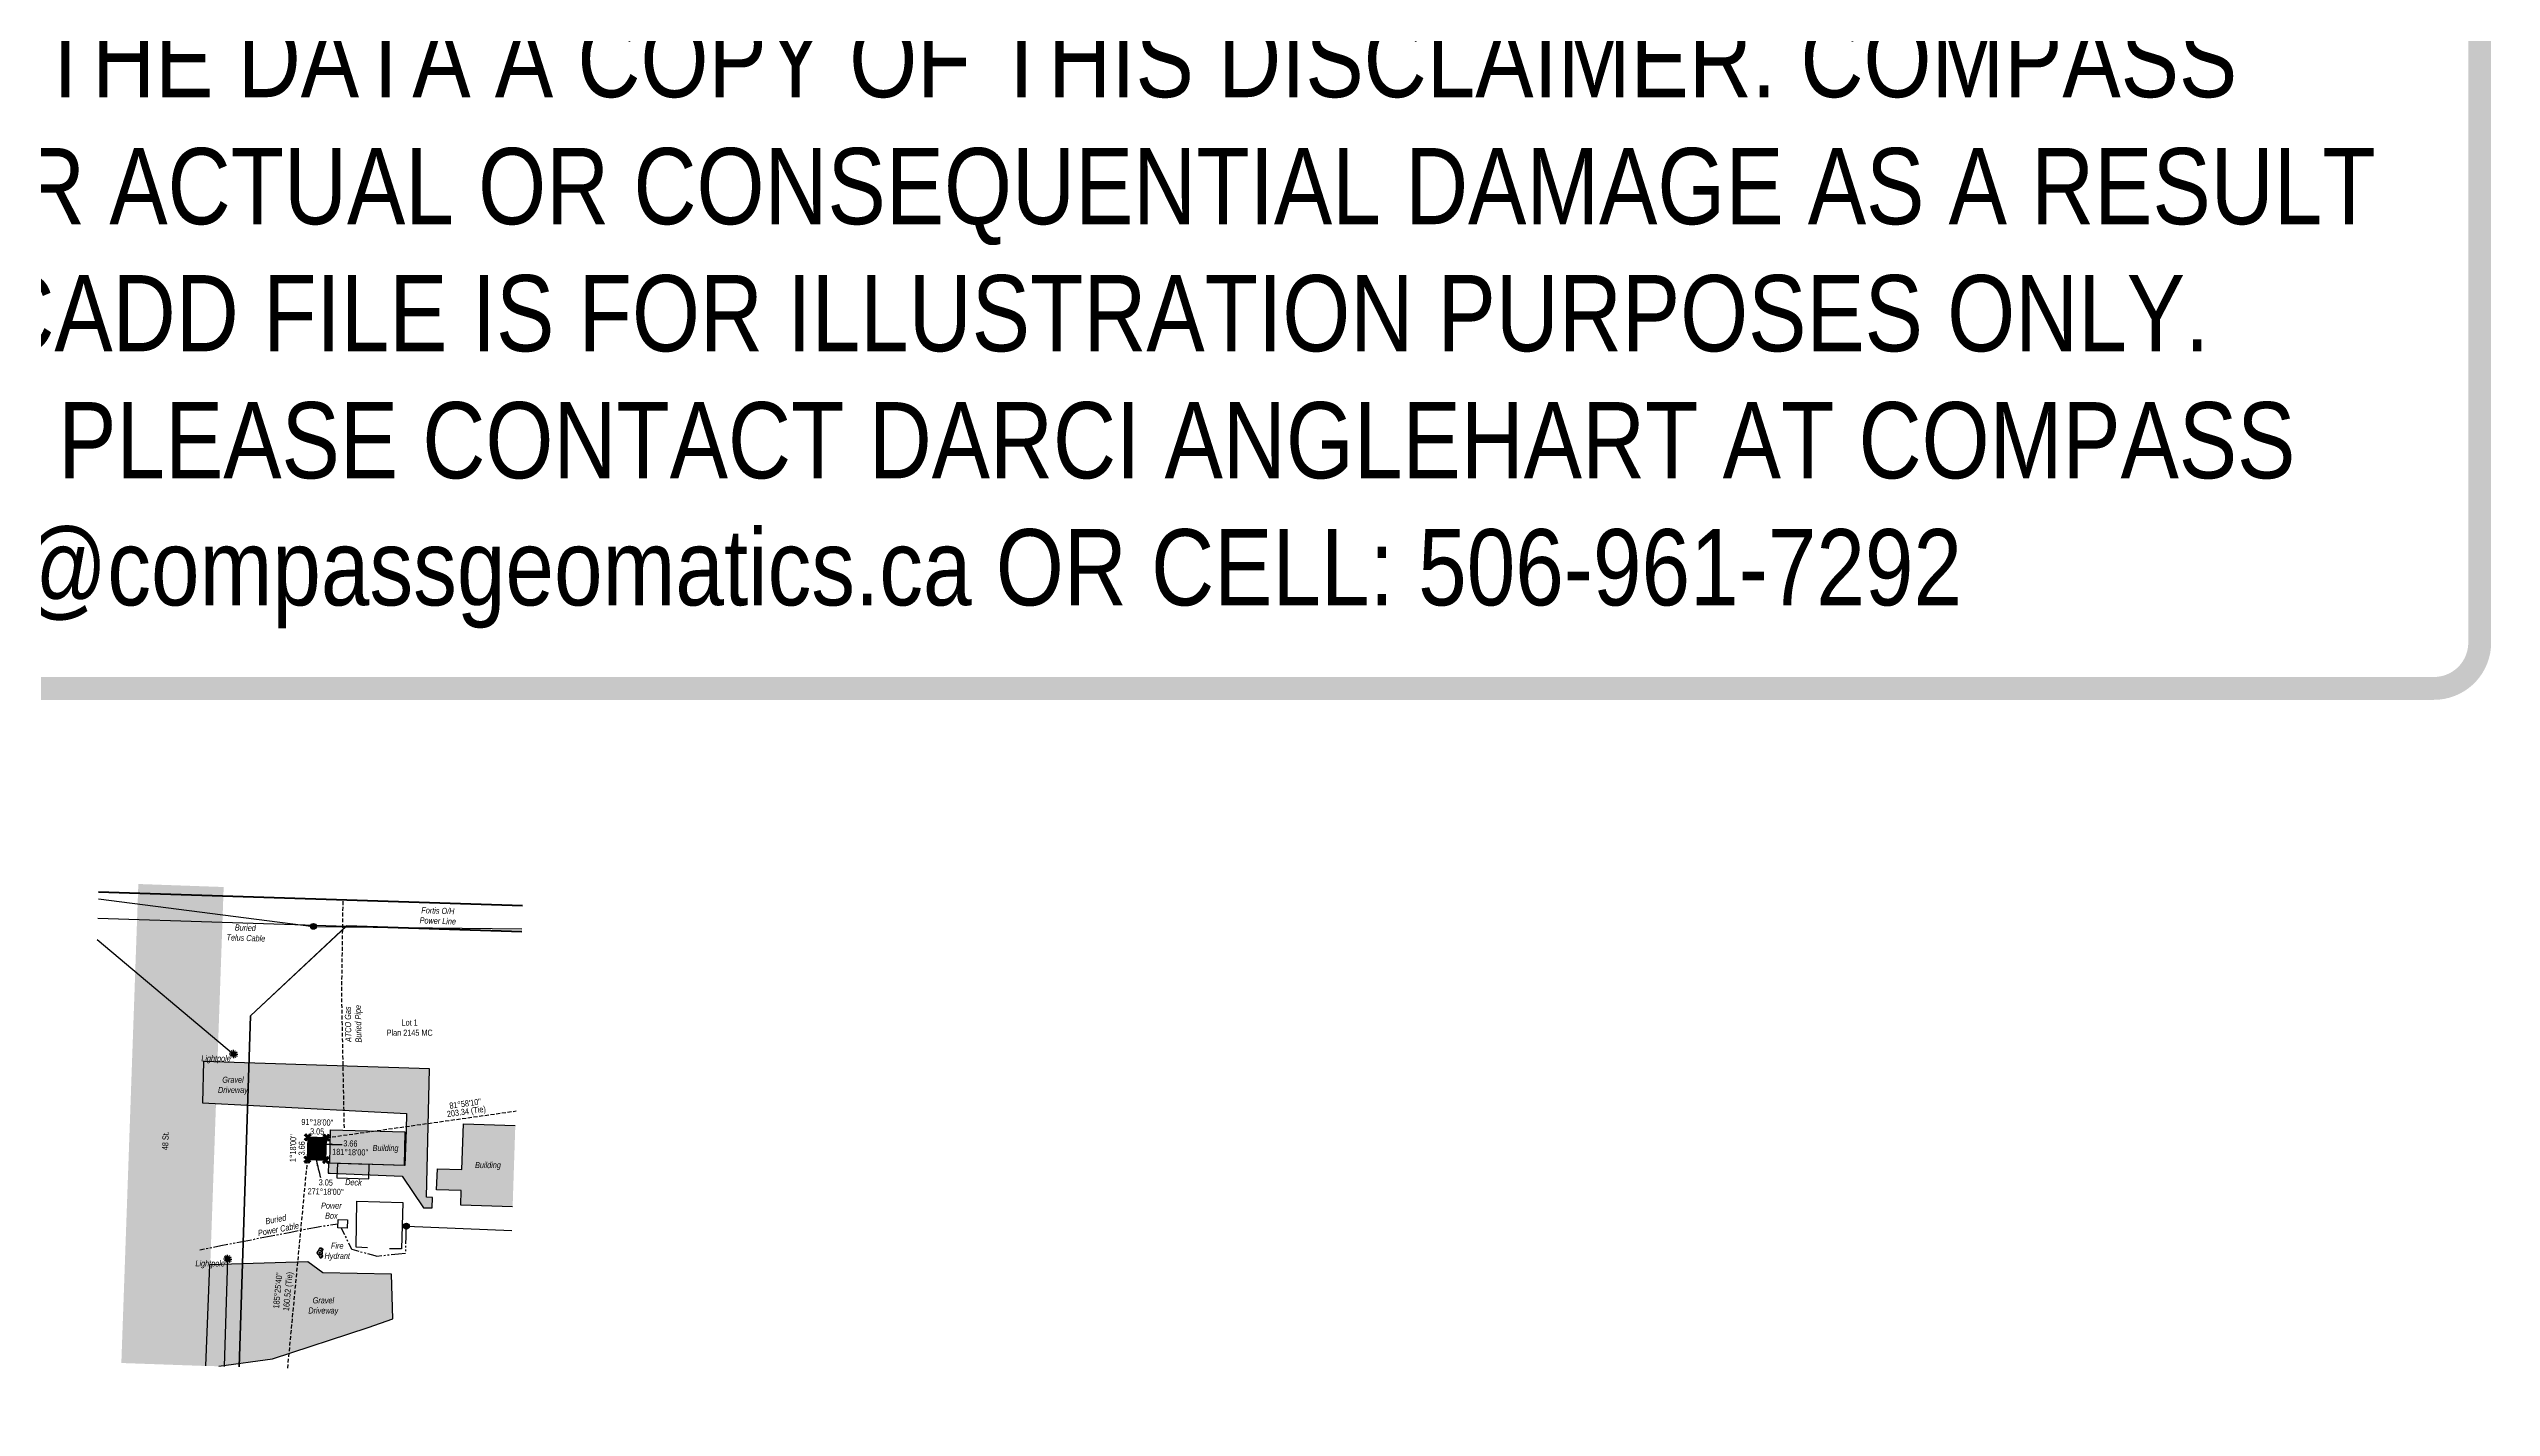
# Model space of a CAD drawing. Extents: x 337424 to 345320, y 5869779 to 5874235.
# Drawn here: x 341316 to 345320, y 5869779 to 5872007 of the extents above; entities that cross this region are included whole.
import ezdxf
from ezdxf.enums import TextEntityAlignment as Align

# ---------------------------------------------------------------- set-up
doc = ezdxf.new("R2010")
doc.units = 0
doc.header["$LTSCALE"] = 5
for name, pattern in [('foc-TIELINE', [1.875, 1.25, -0.625]), ('POWERLINE5', [7.8, 2.4, -0.6, 0.6, -0.6, 0.6, -0.6, 2.4]), ('UG_PIPE', [1.875, 1.25, -0.625])]:
    doc.linetypes.add(name, pattern=pattern)
for name, color, linetype in [('15', 37, 'Continuous'), ('30', 20, 'Continuous'), ('AS-FENCE', 48, 'foc-FENCE'), ('AS-PIPE-UG', 44, 'UG_PIPE'), ('AS-PIPE-UG-T', 44, 'Continuous'), ('AS-POWER', 104, 'foc-POWER'), ('AS-POWER-EXISTING', 72, 'POWERLINE5'), ('AS-POWER-EXISTING-PP', 72, 'Continuous'), ('AS-POWER-EXISTING-T', 72, 'Continuous'), ('AS-POWER-T', 104, 'Continuous'), ('AS-ROADS', 254, 'Continuous'), ('AS-SYMBOL', 7, 'Continuous'), ('AS-TELEPHONE', 224, 'foc-TEL'), ('AS-TELEPHONE-T', 224, 'Continuous'), ('L-BD', 7, 'Continuous'), ('L-MON', 1, 'Continuous'), ('L-ROAD-T', 7, 'Continuous'), ('L-TIE', 7, 'foc-TIELINE'), ('L-TITLEDB', 4, 'Continuous'), ('L-TITLEDB-T', 4, 'Continuous'), ('P-PROPOSED', 10, 'Continuous'), ('P-PROPOSED-H', 21, 'Continuous')]:
    doc.layers.add(name, color=color, linetype=linetype)
doc.layers.add('AS-STRUCTURE', color=7, linetype='Continuous', lineweight=30, true_color=0x595959)
doc.layers.add('AS-STRUCTURE-H', color=7, linetype='Continuous', true_color=0xa8a8a8)
doc.layers.add('AS-STRUCTURE-T', color=7, linetype='Continuous', true_color=0x454545)
doc.layers.add('DISCLAIMER', color=7, linetype='Continuous', plot=False)
doc.layers.add('T-TEXT', color=48, linetype='Continuous', lineweight=18)
doc.styles.add('80', font='ARIALN.TTF', dxfattribs={"height": 10})
doc.styles.add('80CG', font='ARIALN.TTF', dxfattribs={"height": 10})
doc.styles.add('80L', font='ARIALN.TTF', dxfattribs={"height": 10})
doc.styles.add('foc-LtypeFont', font='ARIALN.TTF', dxfattribs={"height": 7.35})
doc.linetypes.add('foc-FENCE', pattern='A,10,-1,["X",foc-LtypeFont,S=0.2,R=0,X=-0.625,Y=-0.75],-1.24', length=12.24)
doc.linetypes.add('foc-POWER', pattern='A,6,-1,["P",foc-LtypeFont,S=0.2,R=0,X=-0.625,Y=-0.75],-1.24,4', length=12.24)
doc.linetypes.add('foc-TEL', pattern='A,2,-1,["T",foc-LtypeFont,S=0.2,R=0,X=-0.425,Y=-0.75],-1.24,8', length=12.24)
doc.dimstyles.new('Compass 5 000', dxfattribs={"dimscale": 5, "dimtxt": 9, "dimasz": 2, "dimexe": 0.2, "dimexo": 0.0625, "dimgap": 0.5, "dimtad": 0, "dimtih": 1, "dimtoh": 1, "dimzin": 0, "dimdsep": 46, "dimtxsty": '80CG', "dimcen": 0.1, "dimse1": 1, "dimse2": 1, "dimclrd": 256, "dimclrt": 256, "dimaunit": 1, "dimadec": 4, "dimazin": 0, "dimtfac": 0.06, "dimtofl": 0, "dimtmove": 0, "dimatfit": 1, "dimfxl": 0.2, "dimtolj": 1, "dimtzin": 0, "dimlwd": -1, "dimarcsym": 0})

# ---------------------------------------------------------------- blocks, each defined once
blk = doc.blocks.new('POWERPOLE')
h = blk.add_hatch(color=255)
edge = h.paths.add_edge_path()
edge.add_arc((0, 0), 0.96, 0, 360)
at = {"linetype": 'Continuous'}
for p, q in [((0.68, -0.68), (-0.68, 0.68)), ((-0.68, -0.68), (0.68, 0.68))]:
    blk.add_line(p, q, dxfattribs=at)
blk.add_circle((0, 0), 0.96, dxfattribs=at)
blk = doc.blocks.new('lightpole')
h = blk.add_hatch(color=255)
h.dxf.hatch_style = 1
h.paths.add_polyline_path([(-0.78, 0, 1), (0.78, 0, 1)])
h.paths.add_polyline_path([(0.68, 0, -1), (-0.68, 0, -1)], flags=16)
h = blk.add_hatch(color=13)
h.dxf.hatch_style = 1
edge = h.paths.add_edge_path()
edge.add_arc((0, 0), 0.682, 0, 360)
at = {"color": 13}
for p, q in [((-0.86, 0), (-1.38, 0)), ((-0.75, 0.43), (-1.19, 0.69)), ((-0.43, 0.75), (-0.69, 1.19)), ((0, 0.86), (0, 1.38)), ((0.43, 0.75), (0.69, 1.19)), ((0.75, 0.43), (1.19, 0.69)), ((0.86, 0), (1.38, 0)), ((-0.75, -0.43), (-1.19, -0.69)), ((-0.43, -0.75), (-0.69, -1.19)), ((0, -0.86), (0, -1.38)), ((0.43, -0.75), (0.69, -1.19)), ((0.75, -0.43), (1.19, -0.69))]:
    blk.add_line(p, q, dxfattribs=at)
blk.add_circle((0, 0), 0.682, dxfattribs=at)
blk = doc.blocks.new('Hydrant')
for points in [[(-2.9, 4.6), (0.4, 10.5), (0.6, 10.7), (0.8, 10.8), (1, 10.9), (1.3, 11), (1.6, 11), (1.9, 11), (2.3, 11), (2.6, 10.9), (2.9, 10.9), (3.3, 10.7), (3.6, 10.6), (4, 10.4), (4.4, 10.2), (4.8, 9.9), (5.2, 9.7), (5.5, 9.4), (5.8, 9.1), (6.1, 8.7), (6.3, 8.4), (6.4, 8.1), (6.5, 7.8), (6.6, 7.6), (6.6, 7.3), (6.5, 7), (4.4, 3.3)], [(-0.5, 8.9), (-0.3, 9.1), (-0.2, 9.2), (0, 9.3), (0.1, 9.3), (0.2, 9.4), (0.4, 9.4), (0.5, 9.4), (0.7, 9.5), (0.8, 9.5), (1, 9.5), (1.1, 9.4), (1.3, 9.4), (1.5, 9.4), (1.6, 9.4), (1.8, 9.3), (2, 9.3), (2.1, 9.2), (2.3, 9.2), (2.5, 9.1), (2.7, 9), (2.9, 8.9), (3.1, 8.9), (3.2, 8.7), (3.4, 8.6), (3.6, 8.5), (3.8, 8.4), (4, 8.3), (4.2, 8.1), (4.4, 8), (4.6, 7.8), (4.7, 7.7), (4.9, 7.5), (5, 7.4), (5.1, 7.2), (5.3, 7), (5.4, 6.9), (5.4, 6.7), (5.5, 6.6), (5.6, 6.4), (5.6, 6.3), (5.7, 6.2), (5.7, 6), (5.7, 5.9), (5.7, 5.7), (5.6, 5.5), (5.6, 5.4)], [(5.6, 5.5), (5.7, 5.8), (5.7, 5.9), (5.8, 6.1), (5.7, 6.3), (5.7, 6.4), (5.7, 6.5), (5.6, 6.7), (5.5, 6.8), (5.5, 7), (5.4, 7.1), (5.2, 7.3), (5.1, 7.4), (5, 7.6), (4.8, 7.8), (4.7, 7.9), (4.5, 8.1), (4.3, 8.2), (4.1, 8.4), (4, 8.5), (3.8, 8.6), (3.6, 8.7), (3.4, 8.9), (3.2, 9), (3, 9.1), (2.8, 9.1), (2.6, 9.2), (2.4, 9.3), (2.2, 9.3), (2.1, 9.4), (1.9, 9.4), (1.7, 9.5), (1.6, 9.5), (1.4, 9.5), (1.3, 9.6), (1.1, 9.6), (0.9, 9.6), (0.8, 9.6), (0.6, 9.6), (0.5, 9.5), (0.3, 9.5), (0.2, 9.5), (0.1, 9.4), (-0.1, 9.4), (-0.2, 9.2), (-0.3, 9.1), (-0.4, 9)], [(-2.9, -4.6), (0.4, -10.5), (0.6, -10.7), (0.8, -10.8), (1, -10.9), (1.3, -11), (1.6, -11), (1.9, -11), (2.3, -11), (2.6, -10.9), (2.9, -10.9), (3.3, -10.7), (3.6, -10.6), (4, -10.4), (4.4, -10.2), (4.8, -9.9), (5.2, -9.7), (5.5, -9.4), (5.8, -9.1), (6.1, -8.7), (6.3, -8.4), (6.4, -8.1), (6.5, -7.8), (6.6, -7.6), (6.6, -7.3), (6.5, -7), (4.4, -3.3)], [(-0.5, -8.9), (-0.3, -9.1), (-0.2, -9.2), (0, -9.3), (0.1, -9.3), (0.2, -9.4), (0.4, -9.4), (0.5, -9.4), (0.7, -9.5), (0.8, -9.5), (1, -9.5), (1.1, -9.4), (1.3, -9.4), (1.5, -9.4), (1.6, -9.4), (1.8, -9.3), (2, -9.3), (2.1, -9.2), (2.3, -9.2), (2.5, -9.1), (2.7, -9), (2.9, -8.9), (3.1, -8.9), (3.2, -8.7), (3.4, -8.6), (3.6, -8.5), (3.8, -8.4), (4, -8.3), (4.2, -8.1), (4.4, -8), (4.6, -7.8), (4.7, -7.7), (4.9, -7.5), (5, -7.4), (5.1, -7.2), (5.3, -7), (5.4, -6.9), (5.4, -6.7), (5.5, -6.6), (5.6, -6.4), (5.6, -6.3), (5.7, -6.2), (5.7, -6), (5.7, -5.9), (5.7, -5.7), (5.6, -5.5), (5.6, -5.4)], [(5.6, -5.5), (5.7, -5.8), (5.7, -5.9), (5.8, -6.1), (5.7, -6.3), (5.7, -6.4), (5.7, -6.5), (5.6, -6.7), (5.5, -6.8), (5.5, -7), (5.4, -7.1), (5.2, -7.3), (5.1, -7.4), (5, -7.6), (4.8, -7.8), (4.7, -7.9), (4.5, -8.1), (4.3, -8.2), (4.1, -8.4), (4, -8.5), (3.8, -8.6), (3.6, -8.7), (3.4, -8.9), (3.2, -9), (3, -9.1), (2.8, -9.1), (2.6, -9.2), (2.4, -9.3), (2.2, -9.3), (2.1, -9.4), (1.9, -9.4), (1.7, -9.5), (1.6, -9.5), (1.4, -9.5), (1.3, -9.6), (1.1, -9.6), (0.9, -9.6), (0.8, -9.6), (0.6, -9.6), (0.5, -9.5), (0.3, -9.5), (0.2, -9.5), (0.1, -9.4), (-0.1, -9.4), (-0.2, -9.2), (-0.3, -9.1), (-0.4, -9)]]:
    blk.add_lwpolyline(points)
for points in [[(-0.2, -1.2), (-0.2, -1.1, -0.174095), (-0.9, -0.7), (-1, -0.7, -0.150437), (-1.2, 0), (-1, -0.2), (-0.9, 0, 0.150437), (-0.8, -0.5), (-0.8, -0.6, 0.168265), (-0.2, -1), (-0.2, -0.9), (0, -1)], [(-0.1, -0.6), (-0.6, -0.1, -0.414213), (-0.6, 0.1), (-0.1, 0.6, -0.414214), (0.1, 0.6), (0.6, 0.1, -0.414213), (0.6, -0.1), (0.1, -0.6, -0.414214)]]:
    blk.add_lwpolyline(points, format="xyb", close=True)
blk.add_lwpolyline([(4.7, -2.9), (4.7, -3, 0.286746), (4.7, 3), (4.7, 2.9)], format="xyb")
for radius in [5.5, 4.7, 1.3, 0.8]:
    blk.add_circle((0, 0), radius)
blk = doc.blocks.new('TEMP')
h = blk.add_hatch(color=255)
h.dxf.hatch_style = 1
h.paths.add_polyline_path([(0, 0.25), (-0.67, 1.15), (-0.67, 0.67), (-1.15, 0.67), (-0.25, 0), (-1.15, -0.67), (-0.67, -0.67), (-0.67, -1.15), (0, -0.25), (0.67, -1.15), (0.67, -0.67), (1.15, -0.67), (0.25, 0), (1.15, 0.67), (0.67, 0.67), (0.67, 1.15)])
h.paths.add_polyline_path([(0.57, 0.85), (0.57, 0.57), (0.85, 0.57), (0.08, 0), (0.85, -0.57), (0.57, -0.57), (0.57, -0.85), (0, -0.08), (-0.57, -0.85), (-0.57, -0.57), (-0.85, -0.57), (-0.08, 0), (-0.85, 0.57), (-0.57, 0.57), (-0.57, 0.85), (0, 0.08)], flags=16)
h = blk.add_hatch(color=1)
h.dxf.hatch_style = 1
h.paths.add_polyline_path([(0, 0.08), (-0.57, 0.85), (-0.57, 0.57), (-0.85, 0.57), (-0.08, 0), (-0.85, -0.57), (-0.57, -0.57), (-0.57, -0.85), (0, -0.08), (0.57, -0.85), (0.57, -0.57), (0.85, -0.57), (0.08, 0), (0.85, 0.57), (0.57, 0.57), (0.57, 0.85)])
at = {"color": 1}
for p, q in [((-0.08, 0), (0.08, 0)), ((0, 0.08), (0, -0.08))]:
    blk.add_line(p, q, dxfattribs=at)
at = {"color": 255, "flags": 128}
blk.add_lwpolyline([(-0.25, 0), (-1.15, 0.67), (-0.67, 0.67), (-0.67, 1.15), (0, 0.25), (0.67, 1.15), (0.67, 0.67), (1.15, 0.67), (0.25, 0), (1.15, -0.67), (0.67, -0.67), (0.67, -1.15), (0, -0.25), (-0.67, -1.15), (-0.67, -0.67), (-1.15, -0.67)], close=True, dxfattribs=at)
at = {"color": 1, "flags": 128}
blk.add_lwpolyline([(-0.08, 0), (-0.85, 0.57), (-0.57, 0.57), (-0.57, 0.85), (0, 0.08), (0.57, 0.85), (0.57, 0.57), (0.85, 0.57), (0.08, 0), (0.85, -0.57), (0.57, -0.57), (0.57, -0.85), (0, -0.08), (-0.57, -0.85), (-0.57, -0.57), (-0.85, -0.57)], close=True, dxfattribs=at)
blk = doc.blocks.new('Disclaimer_Legal')
at = {"layer": 'DISCLAIMER', "color": 254, "flags": 128}
blk.add_lwpolyline([(-3612.9, -1104.6, 37.5, 37.5, 0), (4096.1, -1104.6, 37.5, 37.5, 0.414214), (4171.1, -1029.6, 37.5, 37.5, 0), (4171.1, 2078.7, 37.5, 0, 0.414214), (4096.1, 2153.7, 0, 0, 0), (-3612.9, 2153.7, 0, 0, 0.414214), (-3687.9, 2078.7, 0, 0, 0), (-3687.9, -1029.6, 0, 37.5, 0.414214)], format="xyseb", close=True, dxfattribs=at)
at = {"layer": 'DISCLAIMER', "color": 254, "insert": (241.6, 533.9), "char_height": 125, "width": 7717.568, "attachment_point": 5, "style": '80'}
blk.add_mtext('NOTICE TO THE CORPORATION, PERSON &/OR PERSONS REGARDING THIS COMPUTER AIDED DESIGN AND DRAFTING (CADD) FILES. ACCEPTANCE OF THE CADD DATA IS BASED ON THE FOLLOWING DISCLAIMER WHICH COVERS ALL CADD DATA RECIEVED FROM COMPASS GEOMATICS LTD.\\P{\\fArial Narrow|b1|i0|c0|p34;DISCLAIMER}\\PCOMPASS GEOMATICS LTD. MAKES NO REPRESENTATION OR WARRANTIES, EXPRESS OR IMPLIED, WITH RESPECT TO THE REUSE OF THE DATA PROVIDED HEREWITH, REGARDLESS OF ITS FORMAT OR THE MEANS OF ITS TRANSMISSION. THERE IS NO GUARANTEE OR REPRESENTATION TO THE USER AS TO THE ACCURACY, CURRENCY, SUITABILITY OR RELIABILITY OF THIS DATA FOR ANY PURPOSE. THE USER ACCEPTS THE DATA "AS IS", AND ASSUMES ALL RISKS ASSOCIATED WITH ITS USE. BY ACCEPTANCE OF THIS DATA, THE USER AGREES NOT TO TRANSMIT THIS DATA OR PROVIDE ACCESS OR ANY PART OF IT TO ANOTHER PARTY UNLESS THE USER SHALL INCLUDE WITH THE DATA A COPY OF THIS DISCLAIMER. COMPASS GEOMATICS LTD. ASSUMES NO RESPONSIBILITY FOR ACTUAL OR CONSEQUENTIAL DAMAGE AS A RESULT OF ANY USER\'S RELIANCE ON THIS DATA. THIS CADD FILE IS FOR ILLUSTRATION PURPOSES ONLY.\\PIF YOU REQUIRE MORE ACCURATE INFORMATION, PLEASE CONTACT DARCI ANGLEHART AT COMPASS GEOMATICS LTD. VIA EMAIL: darci.anglehart@compassgeomatics.ca OR CELL: 506-961-7292', dxfattribs=at)

msp = doc.modelspace()

# ---------------------------------------------------------------- hatches: boundary and pattern name
at = {"layer": 'AS-ROADS'}
h = msp.add_hatch(color=256, dxfattribs=at)
h.dxf.hatch_style = 1
h.paths.add_polyline_path([(341568.542, 5870277.881), (341902.592, 5870260.501), (341902.092, 5870233.781), (341900.127, 5870175.466), (341776.982, 5870178.921), (341774.853, 5870178.968), (341774.171, 5870162.836), (341777.822, 5870162.681), (341895.792, 5870157.691), (341930.792, 5870105.861), (341944.879, 5870105.741), (341945.268, 5870123.035), (341935.452, 5870123.281), (341940.182, 5870333.971), (341569.872, 5870345.671)])
h = msp.add_hatch(color=256, dxfattribs=at)
h.dxf.hatch_style = 1
h.paths.add_polyline_path([(341839.812, 5869909.641), (341880.463, 5869923.795), (341878.162, 5869997.221), (341765.442, 5869999.311), (341740.812, 5870017.401), (341579.972, 5870012.291), (341573.467, 5869846.667), (341595.236, 5869845.952), (341683.322, 5869858.331)])
at = {"layer": 'AS-STRUCTURE-H'}
h = msp.add_hatch(color=256, dxfattribs=at)
h.dxf.hatch_style = 1
h.paths.add_polyline_path([(341776.982, 5870178.921), (341778.232, 5870234.011), (341899.942, 5870230.681), (341898.862, 5870175.501)])
h = msp.add_hatch(color=256, dxfattribs=at)
h.dxf.hatch_style = 1
h.paths.add_polyline_path([(342076.715, 5870107.293), (342081.101, 5870240.802), (341996.04, 5870243.596), (341993.582, 5870168.79), (341953.288, 5870170.114), (341952.148, 5870135.418), (341992.443, 5870134.095), (341991.654, 5870110.087)])
at = {"layer": 'P-PROPOSED-H'}
h = msp.add_hatch(color=256, dxfattribs=at)
h.dxf.hatch_style = 1
h.paths.add_polyline_path([(341740.031, 5870184.982), (341770.523, 5870184.29), (341771.354, 5870220.881), (341740.862, 5870221.573)])

# ---------------------------------------------------------------- linework, layer by layer
at = {"layer": '15', "color": 7, "linetype": 'Continuous'}
msp.add_line((341397.981, 5870623.699), (342092.941, 5870601.27), dxfattribs=at)
at = {"layer": '30', "color": 7, "linetype": 'Continuous'}
for p, q in [((341804.431, 5870568.114), (341647.222, 5870420.737)), ((342091.548, 5870558.865), (341804.431, 5870568.114)), ((341647.222, 5870420.737), (341628.694, 5869844.853))]:
    msp.add_line(p, q, dxfattribs=at)
at = {"layer": 'AS-FENCE', "flags": 128}
for points in [[(341838.602, 5870040.081), (341820.092, 5870041.311), (341821.052, 5870116.721), (341896.632, 5870114.841), (341894.392, 5870038.871)], [(341894.392, 5870038.871), (341875.112, 5870038.721)]]:
    msp.add_lwpolyline(points, dxfattribs=at)
at = {"layer": 'AS-PIPE-UG', "flags": 128}
msp.add_lwpolyline([(341800.842, 5870236.971), (341796.632, 5870456.611), (341798.842, 5870608.891)], dxfattribs=at)
at = {"layer": 'AS-POWER', "flags": 128}
for points in [[(341397.616, 5870612.57), (341750.09, 5870567.53), (342091.7, 5870563.494)], [(341395.421, 5870545.759), (341619.216, 5870358.173)], [(341902.502, 5870075.731), (342075.45, 5870068.757)], [(341604.241, 5869845.656), (341609.842, 5870021.921)]]:
    msp.add_lwpolyline(points, dxfattribs=at)
at = {"layer": 'AS-POWER-EXISTING', "flags": 128}
for points in [[(341790.277, 5870079.216), (341755.192, 5870073.831), (341563.932, 5870036.691)], [(341795.78, 5870072.799), (341812.492, 5870037.951), (341853.982, 5870026.841), (341901.292, 5870031.411), (341902.502, 5870075.731)]]:
    msp.add_lwpolyline(points, dxfattribs=at)
at = {"layer": 'AS-POWER-EXISTING-T', "flags": 128}
msp.add_lwpolyline([(341790.592, 5870086.661), (341806.172, 5870086.091), (341805.592, 5870072.471), (341790.012, 5870072.991)], close=True, dxfattribs=at)
at = {"layer": 'AS-ROADS', "const_width": 139.971, "flags": 128}
msp.add_lwpolyline([(341505.235, 5869848.908), (341533.1, 5870634.561)], dxfattribs=at)
at = {"layer": 'AS-ROADS', "flags": 128}
msp.add_lwpolyline([(341568.542, 5870277.881), (341902.592, 5870260.501), (341902.092, 5870233.781), (341900.127, 5870175.466), (341776.982, 5870178.921), (341774.853, 5870178.968), (341774.171, 5870162.836), (341777.822, 5870162.681), (341895.792, 5870157.691), (341930.792, 5870105.861), (341944.879, 5870105.741), (341945.268, 5870123.035), (341935.452, 5870123.281), (341940.182, 5870333.971), (341569.872, 5870345.671)], close=True, dxfattribs=at)
msp.add_lwpolyline([(341595.236, 5869845.952), (341683.322, 5869858.331), (341839.812, 5869909.641), (341880.463, 5869923.795), (341878.162, 5869997.221), (341765.442, 5869999.311), (341740.812, 5870017.401), (341579.972, 5870012.291), (341573.467, 5869846.667)], dxfattribs=at)
at = {"layer": 'AS-STRUCTURE', "flags": 128}
for points in [[(341776.982, 5870178.921), (341778.232, 5870234.011), (341899.942, 5870230.681), (341898.862, 5870175.501)], [(341788.642, 5870155.211), (341841.162, 5870153.581), (341841.402, 5870176.981), (341789.452, 5870178.621)]]:
    msp.add_lwpolyline(points, close=True, dxfattribs=at)
msp.add_lwpolyline([(342076.715, 5870107.293), (341991.654, 5870110.087), (341992.443, 5870134.095), (341952.148, 5870135.418), (341953.288, 5870170.114), (341993.582, 5870168.79), (341996.04, 5870243.596), (342081.101, 5870240.802)], dxfattribs=at)
at = {"layer": 'AS-TELEPHONE', "flags": 128}
msp.add_lwpolyline([(341396.676, 5870581.239), (341804.431, 5870568.114), (342091.637, 5870558.863)], dxfattribs=at)
at = {"layer": 'L-TIE', "flags": 128}
for points in [[(341771.354, 5870220.881), (342082.434, 5870264.766)], [(341740.031, 5870184.982), (341707.47, 5869842.266)]]:
    msp.add_lwpolyline(points, dxfattribs=at)
at = {"layer": 'L-TITLEDB', "flags": 128}
msp.add_lwpolyline([(342092.961, 5870601.888), (341397.999, 5870624.24)], dxfattribs=at)
at = {"layer": 'L-TITLEDB'}
for points in [[(342092.952, 5870601.596), (341805.605, 5870610.789)], [(341628.6, 5869844.856), (341647.088, 5870420.839), (341804.243, 5870568.219), (342091.552, 5870558.997)], [(342091.553, 5870559.028), (341804.243, 5870568.219)]]:
    msp.add_lwpolyline(points, dxfattribs=at)
at = {"layer": 'P-PROPOSED'}
msp.add_lwpolyline([(341740.031, 5870184.982), (341770.523, 5870184.29), (341771.354, 5870220.881), (341740.862, 5870221.573)], close=True, dxfattribs=at)

# ---------------------------------------------------------------- block references
at = {"layer": 'AS-POWER-EXISTING', "xscale": 4.998982049999996, "yscale": 4.998982049999996, "zscale": 4.998982049999996}
msp.add_blockref('POWERPOLE', (341902.502, 5870075.731), dxfattribs=at)
at = {"layer": 'AS-POWER-EXISTING-PP', "xscale": 4.998982049999996, "yscale": 4.998982049999996, "zscale": 4.998982049999996}
msp.add_blockref('POWERPOLE', (341750.09, 5870567.53), dxfattribs=at)
at = {"layer": 'AS-SYMBOL'}
for name, p, xscale, yscale, zscale in [('lightpole', (341619.216, 5870358.173), 4.998982049999996, 4.998982049999996, 4.998982049999996), ('lightpole', (341609.562, 5870021.911), 4.998982049999996, 4.998982049999996, 4.998982049999996), ('Hydrant', (341760.562, 5870032.141), 0.7498473074999995, 0.7498473074999995, 0.7498473074999995)]:
    msp.add_blockref(name, p, dxfattribs=dict(at, xscale=xscale, yscale=yscale, zscale=zscale))
at = {"layer": 'DISCLAIMER'}
msp.add_blockref('Disclaimer_Legal', (341130.132, 5872062.457), dxfattribs=at)
at = {"layer": 'L-MON', "xscale": 4.998982049999998, "yscale": 4.998982049999998, "zscale": 4.998982049999998}
for p in [(341740.862, 5870221.573), (341771.354, 5870220.881), (341740.031, 5870184.982), (341770.523, 5870184.29)]:
    msp.add_blockref('TEMP', p, dxfattribs=at)

# ---------------------------------------------------------------- texts
at = {"layer": 'AS-PIPE-UG-T', "insert": (341802.514, 5870376.287), "char_height": 9.99796, "attachment_point": 1, "rotation": 91.098096, "style": '80L'}
msp.add_mtext_dynamic_manual_height_columns('\\pi1.5257;{\\fArial Narrow|b0|i1|c0|p34;ATCO Gas\\P\\pi0.30493;Buried Pipe}', width=59.03588, gutter_width=50, heights=[0], dxfattribs=at)
at = {"layer": 'AS-POWER-EXISTING-T', "insert": (341650.981, 5870084.741), "char_height": 9.99796, "attachment_point": 1, "rotation": 10.989268, "style": '80L'}
msp.add_mtext_dynamic_manual_height_columns('\\pi19.933;{\\fArial Narrow|b0|i1|c0|p34;Buried \\P\\pi4.1553;Power Cable}', width=73.03133, gutter_width=50, heights=[0], dxfattribs=at)
at = {"layer": 'AS-POWER-EXISTING-T', "insert": (341758.783, 5870114.581), "char_height": 9.99796, "attachment_point": 1, "style": '80L'}
msp.add_mtext_dynamic_manual_height_columns('\\pi3.8767;{\\fArial Narrow|b0|i1|c0|p34;Power\\P\\pi10.492;Box}', width=40.65252, gutter_width=50, heights=[0], dxfattribs=at)
at = {"layer": 'AS-POWER-T', "insert": (341924.658, 5870599.233), "char_height": 9.99796, "attachment_point": 1, "rotation": 358.08393, "style": '80L'}
msp.add_mtext_dynamic_manual_height_columns('\\pi2.5587;{\\fArial Narrow|b0|i1|c0|p34;Fortis O/H\\P\\pi0.33201;Power Line}', width=57.1191, gutter_width=50, heights=[0], dxfattribs=at)
at = {"layer": 'AS-STRUCTURE-T', "char_height": 9.99796, "attachment_point": 1, "style": '80L'}
for insert in [(341846.952, 5870209.001), (342014.857, 5870181.053)]:
    msp.add_mtext_dynamic_manual_height_columns('\\pi0.2144;{\\fArial Narrow|b0|i1|c0|p34;Building}', width=40.65252, gutter_width=50, heights=[0], dxfattribs=dict(at, insert=insert))
at = {"layer": 'AS-STRUCTURE-T', "insert": (341802.43, 5870153.155), "char_height": 9.99796, "attachment_point": 1, "rotation": 358.22235, "style": '80L'}
msp.add_mtext_dynamic_manual_height_columns('{\\fArial Narrow|b0|i1|c0|p34;Deck}', width=26.80532, gutter_width=50, heights=[0], dxfattribs=at)
at = {"layer": 'AS-TELEPHONE-T', "insert": (341607.018, 5870571.33), "char_height": 9.99796, "attachment_point": 1, "rotation": 358.08393, "style": '80L'}
msp.add_mtext_dynamic_manual_height_columns('\\pi14.545;{\\fArial Narrow|b0|i1|c0|p34;Buried \\P\\pi1.4264;Telus Cable}', width=62.25415, gutter_width=50, heights=[0], dxfattribs=at)
at = {"layer": 'L-BD', "style": '80L'}
for s, height, rotation, p in [('203.34 (Tie)', 9.99796, 8.03, (342000.951, 5870262.743)), ("81°58'10''", 9.998, 8.03, (341998.96, 5870276.85)), ("1°18'00''", 9.998, 88.7002, (341716.707, 5870203.816)), ('3.66', 9.998, 88.7002, (341730.951, 5870203.493)), ("91°18'00''", 9.998, 358.7002, (341756.675, 5870246.215)), ('3.05', 9.998, 358.7002, (341756.334, 5870231.222)), ('3.66', 9.998, 358.7002, (341810.797, 5870211.526)), ("181°18'00''", 9.99796, 358.7002, (341810.474, 5870197.283)), ("271°18'00''", 9.99796, 358.7002, (341770.089, 5870132.511)), ('3.05', 9.998, 358.7002, (341770.429, 5870147.504))]:
    msp.add_text(s, height=height, rotation=rotation, dxfattribs=at).set_placement(p, align=Align.MIDDLE)
at = {"layer": 'L-BD', "insert": (341686.614, 5869970.771), "char_height": 9.99796, "width": 61.75414, "attachment_point": 2, "rotation": 84.572642, "style": '80L'}
msp.add_mtext("185°25'40'' 160.52 (Tie)", dxfattribs=at)
at = {"layer": 'L-ROAD-T', "insert": (341502.008, 5870200.554), "char_height": 9.998, "attachment_point": 1, "rotation": 88.162104, "style": '80L'}
msp.add_mtext_dynamic_manual_height_columns('48 St.', width=37.97176, gutter_width=50, heights=[0], dxfattribs=at)
at = {"layer": 'L-TITLEDB-T', "insert": (341869.735, 5870414.824), "char_height": 9.99796, "attachment_point": 1, "style": '80L'}
msp.add_mtext_dynamic_manual_height_columns('\\pi24.841;Lot 1\\P\\pi0.49722;Plan 2145 MC', width=72.22142, gutter_width=50, heights=[0], dxfattribs=at)
at = {"layer": 'T-TEXT', "char_height": 9.99796, "attachment_point": 1, "style": '80L'}
for s, width, insert in [('\\pi-2.5852;{\\fArial Narrow|b0|i1|c0|p34;Lightpole}', 40.65252, (341568.941, 5870356.041)), ('\\pi26.357;{\\fArial Narrow|b0|i1|c0|p34;Gravel\\P\\pi19.299;Driveway}', 85.82495, (341574.401, 5870320.983)), ('\\pi-2.5852;{\\fArial Narrow|b0|i1|c0|p34;Lightpole}', 40.65252, (341559.287, 5870019.779)), ('\\pi10.884;{\\fArial Narrow|b0|i1|c0|p34;Fire\\P\\pi0.29282;Hydrant}', 40.65252, (341768.024, 5870048.759)), ('\\pi26.357;{\\fArial Narrow|b0|i1|c0|p34;Gravel\\P\\pi19.299;Driveway}', 85.82495, (341722.593, 5869959.186))]:
    msp.add_mtext_dynamic_manual_height_columns(s, width=width, gutter_width=50, heights=[0], dxfattribs=dict(at, insert=insert))

# ---------------------------------------------------------------- leaders
at = {"layer": 'L-BD', "path_type": 1}
for points in [[(341754.741, 5870184.648), (341761.556, 5870155.529)], [(341771.111, 5870210.206), (341797.392, 5870209.743)]]:
    msp.add_leader(points, dimstyle='Compass 5 000', override={"dimgap": 0.5, "dimtad": 0}, dxfattribs=at)

doc.saveas('drawing.dxf')
